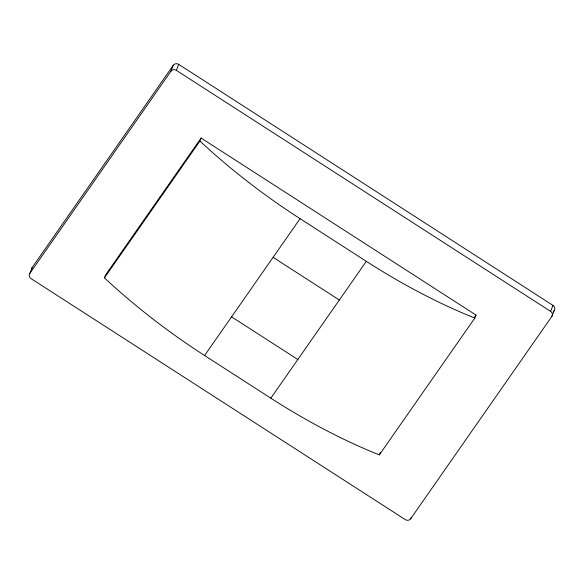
<?xml version="1.0" encoding="UTF-8"?>
<svg xmlns="http://www.w3.org/2000/svg" width="584" height="584" viewBox="0 0 584 584"><rect width="100%" height="100%" fill="white"/><g stroke="black" fill="none" stroke-linecap="round" stroke-linejoin="round"><path stroke-width="0.88" d="M29.791 273.487L32.171 267.508L173.331 65.211A3.957 3.614 21.7 0 1 178.719 64.371L552.968 305.388A3.957 3.614 21.7 0 1 554.209 310.491L551.829 316.47L410.64 518.811A3.898 3.562 21.7 0 1 405.332 519.636L31.032 278.597A3.957 3.614 21.7 0 1 29.791 273.487L170.951 71.19L173.331 65.211M170.951 71.19A3.957 3.614 21.7 0 1 176.339 70.35L178.719 64.371M104.434 277.874L105.616 274.889L201.108 138.043L476.004 315.068L474.814 318.054L379.323 454.899A294.059 116.946 34.9 0 1 270.837 398.179L204.597 355.517A294.059 116.946 34.9 0 1 104.434 277.874L199.918 141.029L201.108 138.043M379.323 454.899L380.213 452.658M410.64 518.811L411.231 517.314M551.829 316.47A3.957 3.614 21.7 0 0 550.588 311.36L552.968 305.388M204.597 355.517L300.081 218.672A294.059 116.946 34.9 0 1 199.918 141.029M270.837 398.179L366.321 261.333A294.059 116.946 34.9 0 0 474.814 318.054M474.434 317.309L476.004 315.068M553.165 311.987L554.209 310.491M176.339 70.35L550.588 311.36M300.081 218.672L366.321 261.333M273.1 257.347L339.341 300.008M231.578 316.849L297.818 359.503M31.675 270.239A3.957 3.614 21.7 0 1 32.171 267.508"/></g></svg>
